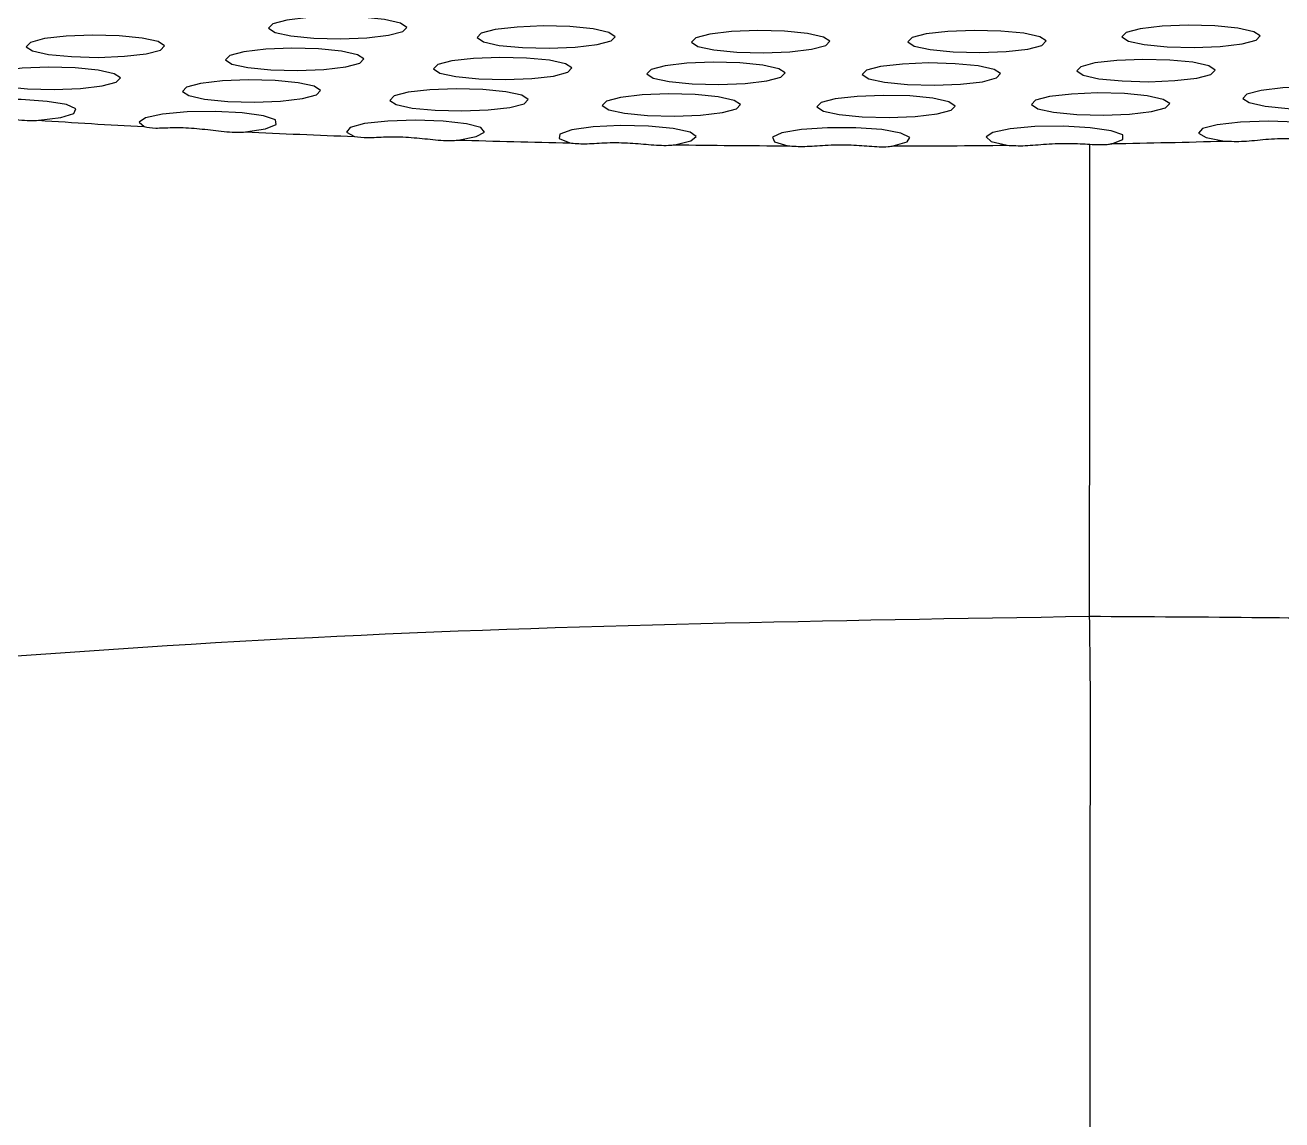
# Model space of a CAD drawing. Extents: x -51 to 27, y -13 to 136.
# Drawn here: x -12.605 to -11.516, y 57.856 to 58.805 of the extents above; entities that cross this region are included whole.
import ezdxf

# ---------------------------------------------------------------- set-up
doc = ezdxf.new("R2010")
doc.units = 0
doc.header["$MEASUREMENT"] = 0
doc.layers.add('GEOMETRY', color=2, linetype='Continuous', lineweight=25)

# ---------------------------------------------------------------- blocks, each defined once
blk = doc.blocks.new('2026 MONTERREY-BLOOM')
at = {"layer": 'GEOMETRY', "flags": 128}
for points in [[(-0.6966, -24.9051), (-0.7088, -24.9083), (-0.7124, -24.9121), (-0.7068, -24.9157), (-0.693, -24.9188), (-0.6731, -24.9207), (-0.6499, -24.9213), (-0.6272, -24.9204), (-0.6083, -24.9182), (-0.5961, -24.915), (-0.5925, -24.9113), (-0.598, -24.9076), (-0.6118, -24.9046), (-0.6318, -24.9026), (-0.6549, -24.902), (-0.6777, -24.9029), (-0.6966, -24.9051)], [(-0.5159, -24.9132), (-0.5281, -24.9164), (-0.5317, -24.9202), (-0.5262, -24.9238), (-0.5124, -24.9269), (-0.4924, -24.9288), (-0.4692, -24.9294), (-0.4465, -24.9285), (-0.4276, -24.9263), (-0.4154, -24.9231), (-0.4118, -24.9194), (-0.4173, -24.9157), (-0.4311, -24.9127), (-0.4511, -24.9107), (-0.4742, -24.9101), (-0.497, -24.911), (-0.5159, -24.9132)], [(-0.3299, -24.9172), (-0.3421, -24.9204), (-0.3457, -24.9241), (-0.3402, -24.9278), (-0.3264, -24.9308), (-0.3064, -24.9328), (-0.2833, -24.9334), (-0.2605, -24.9325), (-0.2416, -24.9303), (-0.2294, -24.9271), (-0.2258, -24.9233), (-0.2314, -24.9197), (-0.2452, -24.9166), (-0.2651, -24.9147), (-0.2883, -24.9141), (-0.311, -24.915), (-0.3299, -24.9172)], [(-0.1423, -24.917), (-0.1545, -24.9202), (-0.1581, -24.9239), (-0.1526, -24.9276), (-0.1388, -24.9306), (-0.1188, -24.9326), (-0.0957, -24.9332), (-0.073, -24.9323), (-0.0541, -24.9301), (-0.0419, -24.9269), (-0.0383, -24.9231), (-0.0438, -24.9195), (-0.0576, -24.9164), (-0.0776, -24.9145), (-0.1007, -24.9139), (-0.1234, -24.9148), (-0.1423, -24.917)], [(0.0432, -24.9126), (0.0311, -24.9158), (0.0274, -24.9196), (0.033, -24.9232), (0.0468, -24.9263), (0.0667, -24.9282), (0.0899, -24.9288), (0.1126, -24.9279), (0.1315, -24.9257), (0.1437, -24.9225), (0.1473, -24.9188), (0.1418, -24.9151), (0.128, -24.9121), (0.108, -24.9101), (0.0849, -24.9095), (0.0622, -24.9104), (0.0432, -24.9126)], [(-0.9067, -24.9211), (-0.9189, -24.9243), (-0.9225, -24.9281), (-0.917, -24.9317), (-0.9032, -24.9348), (-0.8832, -24.9367), (-0.8601, -24.9373), (-0.8373, -24.9364), (-0.8184, -24.9342), (-0.8062, -24.931), (-0.8026, -24.9273), (-0.8081, -24.9236), (-0.8219, -24.9206), (-0.8419, -24.9186), (-0.8651, -24.918), (-0.8878, -24.9189), (-0.9067, -24.9211)], [(-0.7338, -24.9325), (-0.746, -24.9357), (-0.7496, -24.9394), (-0.7441, -24.9431), (-0.7303, -24.9461), (-0.7103, -24.9481), (-0.6872, -24.9487), (-0.6644, -24.9478), (-0.6455, -24.9456), (-0.6334, -24.9424), (-0.6297, -24.9386), (-0.6353, -24.935), (-0.6491, -24.932), (-0.669, -24.93), (-0.6922, -24.9294), (-0.7149, -24.9303), (-0.7338, -24.9325)], [(-0.5536, -24.9404), (-0.5658, -24.9436), (-0.5694, -24.9473), (-0.5639, -24.951), (-0.5501, -24.954), (-0.5301, -24.956), (-0.5069, -24.9566), (-0.4842, -24.9557), (-0.4653, -24.9535), (-0.4531, -24.9503), (-0.4495, -24.9465), (-0.455, -24.9429), (-0.4688, -24.9398), (-0.4888, -24.9379), (-0.5119, -24.9373), (-0.5347, -24.9382), (-0.5536, -24.9404)], [(-0.9449, -24.949), (-0.9571, -24.9522), (-0.9607, -24.956), (-0.9552, -24.9596), (-0.9414, -24.9627), (-0.9214, -24.9646), (-0.8983, -24.9652), (-0.8755, -24.9643), (-0.8566, -24.9621), (-0.8444, -24.9589), (-0.8408, -24.9552), (-0.8463, -24.9515), (-0.8602, -24.9485), (-0.8801, -24.9465), (-0.9033, -24.9459), (-0.926, -24.9468), (-0.9449, -24.949)], [(-0.3686, -24.9447), (-0.3808, -24.9479), (-0.3844, -24.9516), (-0.3789, -24.9553), (-0.3651, -24.9583), (-0.3451, -24.9603), (-0.322, -24.9609), (-0.2993, -24.96), (-0.2804, -24.9578), (-0.2682, -24.9545), (-0.2646, -24.9508), (-0.2701, -24.9472), (-0.2839, -24.9441), (-0.3039, -24.9422), (-0.327, -24.9416), (-0.3497, -24.9425), (-0.3686, -24.9447)], [(-0.1819, -24.9453), (-0.194, -24.9485), (-0.1977, -24.9522), (-0.1921, -24.9559), (-0.1783, -24.9589), (-0.1584, -24.9609), (-0.1352, -24.9615), (-0.1125, -24.9606), (-0.0936, -24.9584), (-0.0814, -24.9551), (-0.0778, -24.9514), (-0.0833, -24.9478), (-0.0971, -24.9447), (-0.1171, -24.9428), (-0.1402, -24.9422), (-0.1629, -24.9431), (-0.1819, -24.9453)], [(0.004, -24.9422), (-0.0082, -24.9454), (-0.0118, -24.9491), (-0.0063, -24.9528), (0.0075, -24.9558), (0.0275, -24.9578), (0.0506, -24.9584), (0.0734, -24.9575), (0.0923, -24.9553), (0.1045, -24.9521), (0.1081, -24.9483), (0.1026, -24.9447), (0.0888, -24.9416), (0.0688, -24.9397), (0.0456, -24.9391), (0.0229, -24.94), (0.004, -24.9422)], [(-0.7713, -24.9599), (-0.7835, -24.9631), (-0.7871, -24.9668), (-0.7816, -24.9705), (-0.7678, -24.9735), (-0.7478, -24.9755), (-0.7247, -24.9761), (-0.702, -24.9752), (-0.6831, -24.973), (-0.6709, -24.9697), (-0.6673, -24.966), (-0.6728, -24.9624), (-0.6866, -24.9593), (-0.7066, -24.9574), (-0.7297, -24.9568), (-0.7524, -24.9577), (-0.7713, -24.9599)], [(-0.5914, -24.9676), (-0.6036, -24.9708), (-0.6072, -24.9746), (-0.6017, -24.9782), (-0.5879, -24.9813), (-0.5679, -24.9832), (-0.5448, -24.9838), (-0.522, -24.9829), (-0.5031, -24.9807), (-0.4909, -24.9775), (-0.4873, -24.9738), (-0.4928, -24.9701), (-0.5066, -24.9671), (-0.5266, -24.9651), (-0.5497, -24.9645), (-0.5725, -24.9654), (-0.5914, -24.9676)], [(-0.4073, -24.9721), (-0.4195, -24.9754), (-0.4231, -24.9791), (-0.4175, -24.9827), (-0.4037, -24.9858), (-0.3838, -24.9877), (-0.3606, -24.9883), (-0.3379, -24.9874), (-0.319, -24.9852), (-0.3068, -24.982), (-0.3032, -24.9783), (-0.3087, -24.9746), (-0.3225, -24.9716), (-0.3425, -24.9696), (-0.3656, -24.969), (-0.3884, -24.9699), (-0.4073, -24.9721)], [(-0.2212, -24.9734), (-0.2333, -24.9766), (-0.237, -24.9803), (-0.2314, -24.984), (-0.2176, -24.987), (-0.1977, -24.989), (-0.1745, -24.9895), (-0.1518, -24.9887), (-0.1329, -24.9864), (-0.1207, -24.9832), (-0.1171, -24.9795), (-0.1226, -24.9758), (-0.1364, -24.9728), (-0.1564, -24.9708), (-0.1795, -24.9703), (-0.2022, -24.9712), (-0.2212, -24.9734)], [(-0.0353, -24.9713), (-0.0475, -24.9745), (-0.0511, -24.9782), (-0.0456, -24.9819), (-0.0318, -24.9849), (-0.0118, -24.9869), (0.0113, -24.9875), (0.0341, -24.9866), (0.053, -24.9844), (0.0652, -24.9812), (0.0688, -24.9774), (0.0632, -24.9738), (0.0494, -24.9707), (0.0295, -24.9688), (0.0063, -24.9682), (-0.0164, -24.9691), (-0.0353, -24.9713)], [(0.148, -24.966), (0.1358, -24.9692), (0.1322, -24.9729), (0.1377, -24.9766), (0.1515, -24.9796), (0.1715, -24.9816), (0.1946, -24.9822), (0.2173, -24.9813), (0.2363, -24.9791), (0.2484, -24.9758), (0.2521, -24.9721), (0.2465, -24.9685), (0.2327, -24.9654), (0.2128, -24.9635), (0.1896, -24.9629), (0.1669, -24.9638), (0.148, -24.966)], [(-0.9117, -24.9919), (-0.8925, -24.9895), (-0.8811, -24.986), (-0.8794, -24.982), (-0.8876, -24.9783), (-0.9043, -24.9755), (-0.9268, -24.9739), (-0.9514, -24.9739), (-0.9738, -24.9755), (-0.9904, -24.9784), (-0.9984, -24.9821), (-0.9964, -24.9861)], [(-0.7325, -25.0019), (-0.715, -24.9992), (-0.7057, -24.9955), (-0.7064, -24.9916), (-0.7168, -24.988), (-0.7353, -24.9854), (-0.7587, -24.9842), (-0.7831, -24.9846), (-0.8044, -24.9865), (-0.8191, -24.9897), (-0.8247, -24.9935), (-0.8203, -24.9974)], [(-0.5481, -25.009), (-0.5323, -25.006), (-0.5253, -25.0022), (-0.5283, -24.9982), (-0.5409, -24.9949), (-0.5609, -24.9926), (-0.5849, -24.9917), (-0.609, -24.9925), (-0.6291, -24.9948), (-0.6417, -24.9982), (-0.6449, -25.0021), (-0.638, -25.0059)], [(-0.3603, -25.0131), (-0.3463, -25.0098), (-0.3416, -25.0059), (-0.347, -25.0021), (-0.3616, -24.9989), (-0.3829, -24.9969), (-0.4074, -24.9965), (-0.4309, -24.9977), (-0.4495, -25.0003), (-0.4599, -25.0038), (-0.4606, -25.0078), (-0.4513, -25.0115)], [(-0.1708, -25.0141), (-0.1588, -25.0107), (-0.1564, -25.0067), (-0.1642, -25.003), (-0.1807, -25), (-0.2032, -24.9984), (-0.2279, -24.9984), (-0.2505, -24.9999), (-0.2674, -25.0028), (-0.2756, -25.0066), (-0.2737, -25.0105), (-0.2621, -25.014)], [(0.0185, -25.0122), (0.0283, -25.0085), (0.0283, -25.0046), (0.0182, -25.0009), (0, -24.9983), (-0.0234, -24.997), (-0.048, -24.9974), (-0.0696, -24.9993), (-0.0846, -25.0024), (-0.0904, -25.0063), (-0.086, -25.0102), (-0.0722, -25.0135)], [(0.2056, -25.0072), (0.2132, -25.0034), (0.2107, -24.9995), (0.1985, -24.996), (0.1787, -24.9936), (0.1546, -24.9927), (0.1303, -24.9935), (0.11, -24.9958), (0.0971, -24.9991), (0.0937, -25.0031), (0.1005, -25.0069), (0.1163, -25.01)]]:
    blk.add_lwpolyline(points, dxfattribs=at)
at = {"layer": 'GEOMETRY'}
for centre, radius, start, end in [((-0.2784, -15.2139), 9.7985, 266.2942, 266.82954), ((-0.2296, -14.2676), 10.7461, 267.31748, 267.82221), ((-0.2061, -13.5869), 11.4272, 268.28464, 268.77042), ((-0.1992, -13.218), 11.7962, 269.21754, 269.69441), ((-0.1987, -13.1863), 11.8279, 270.13525, 270.61252), ((-0.1938, -13.4941), 11.52, 271.05564, 271.54263)]:
    blk.add_arc(centre, radius, start, end, dxfattribs=at)
for points, knots in [([(-36.6427, -38.9849), (-36.6428, -38.748), (-36.6429, -38.2513), (-36.6431, -37.4958), (-36.643, -36.7174), (-36.6423, -35.9379), (-36.6409, -35.1552), (-36.6388, -34.37), (-36.6343, -33.1243), (-36.6247, -31.4274), (-36.6007, -28.7277), (-36.5557, -25.4875), (-36.48, -22.0033), (-36.3837, -18.8258), (-36.2694, -15.9518), (-36.1467, -13.5568), (-36.0218, -11.6425), (-35.9083, -10.2086), (-35.8038, -9.1111), (-35.7174, -8.3466), (-35.6715, -7.9173), (-35.5982, -7.4928), (-35.4908, -7.0801), (-35.3398, -6.6435), (-35.1358, -6.1898), (-34.8703, -5.7277), (-34.5603, -5.2943), (-34.2088, -4.8937), (-33.8193, -4.53), (-33.3956, -4.2066), (-32.942, -3.9269), (-32.4916, -3.7075), (-32.0535, -3.5411), (-31.634, -3.4198), (-31.1992, -3.3309), (-30.7502, -3.28), (-30.3002, -3.2288), (-29.6557, -3.1612), (-28.8172, -3.0818), (-27.5048, -2.9746), (-25.9207, -2.8687), (-23.9532, -2.7617), (-21.8759, -2.6679), (-19.6786, -2.5868), (-17.2507, -2.5139), (-14.59, -2.4519), (-11.7055, -2.4029), (-8.8195, -2.3695), (-5.9364, -2.3497), (-3.0548, -2.3416), (-0.5983, -2.3393), (1.4461, -2.34), (3.0915, -2.3423), (4.7536, -2.3465), (6.4156, -2.3534), (8.0545, -2.3645), (10.4077, -2.3864), (13.4813, -2.429), (16.9743, -2.5047), (20.1483, -2.6009), (23.0112, -2.7146), (25.3952, -2.8364), (27.3074, -2.9606), (28.7412, -3.0736), (29.84, -3.1777), (30.6063, -3.2639), (31.0378, -3.31), (31.4634, -3.3805), (31.8765, -3.4857), (32.3137, -3.6341), (32.7687, -3.8357), (33.2323, -4.0987), (33.6676, -4.4064), (34.0701, -4.7558), (34.436, -5.1433), (34.7616, -5.5651), (35.0437, -6.0171), (35.2785, -6.4922), (35.464, -6.9855), (35.6016, -7.491), (35.6829, -8.0099), (35.7387, -8.5338), (35.8146, -9.2299), (35.8967, -10.0974), (36.0051, -11.4079), (36.112, -12.9931), (36.2405, -15.3392), (36.3619, -18.1726), (36.4654, -21.4568), (36.5399, -24.7062), (36.5915, -27.9302), (36.6206, -30.8028), (36.6357, -33.3227), (36.6407, -34.9225), (36.6423, -35.9634), (36.6428, -36.4441), (36.643, -36.9237), (36.6431, -37.4023), (36.643, -37.8963), (36.6429, -38.4238), (36.6428, -38.792), (36.6428, -38.9849)], [0, 0, 0, 0, 0.005138, 0.010771, 0.016381, 0.022015, 0.027673, 0.03335, 0.039042, 0.054682, 0.070145, 0.097582, 0.124946, 0.145709, 0.16651, 0.187309, 0.197707, 0.208103, 0.218498, 0.221609, 0.224784, 0.227857, 0.230942, 0.234019, 0.237865, 0.24171, 0.245555, 0.249401, 0.253246, 0.257092, 0.260938, 0.264783, 0.267936, 0.271088, 0.274241, 0.277546, 0.280882, 0.284062, 0.291597, 0.299143, 0.312612, 0.326021, 0.341866, 0.357701, 0.373696, 0.394533, 0.415407, 0.436247, 0.457116, 0.477921, 0.498728, 0.51038, 0.52225, 0.534405, 0.54642, 0.558287, 0.569942, 0.597446, 0.624936, 0.645697, 0.666299, 0.687058, 0.697455, 0.707849, 0.718242, 0.721382, 0.724571, 0.72765, 0.730727, 0.733804, 0.737651, 0.741498, 0.745344, 0.74919, 0.753036, 0.756881, 0.760725, 0.76457, 0.768352, 0.772136, 0.775907, 0.779727, 0.783559, 0.79109, 0.798621, 0.812071, 0.825537, 0.849567, 0.873561, 0.896782, 0.920041, 0.943476, 0.95907, 0.97468, 0.978164, 0.981639, 0.985104, 0.988563, 0.992016, 0.995816, 1, 1, 1, 1]), ([(-0.9964, -24.9861), (-0.994, -24.9866), (-0.9892, -24.9878), (-0.9752, -24.9869), (-0.9577, -24.9877), (-0.9382, -24.9904), (-0.9227, -24.9924), (-0.9142, -24.992), (-0.9117, -24.9919)], [0, 0, 0, 0, 0.182916, 0.36517, 0.55816, 0.734993, 0.920261, 1, 1, 1, 1]), ([(-0.8203, -24.9974), (-0.8173, -24.998), (-0.8113, -24.999), (-0.7959, -24.9979), (-0.7775, -24.9985), (-0.7578, -25.0008), (-0.7428, -25.0026), (-0.7348, -25.0021), (-0.7325, -25.0019)], [0, 0, 0, 0, 0.183751, 0.366846, 0.560428, 0.738044, 0.92435, 1, 1, 1, 1]), ([(-0.638, -25.0059), (-0.6344, -25.0064), (-0.6272, -25.0073), (-0.6106, -25.006), (-0.5916, -25.0063), (-0.5719, -25.0084), (-0.5575, -25.0098), (-0.5502, -25.0092), (-0.5481, -25.009)], [0, 0, 0, 0, 0.1846, 0.368553, 0.562739, 0.741158, 0.928515, 1, 1, 1, 1]), ([(-0.4513, -25.0115), (-0.4472, -25.0119), (-0.4389, -25.0127), (-0.4213, -25.0111), (-0.4018, -25.0112), (-0.3823, -25.0129), (-0.3687, -25.014), (-0.362, -25.0133), (-0.3603, -25.0131)], [0, 0, 0, 0, 0.185457, 0.370273, 0.56507, 0.744304, 0.932714, 1, 1, 1, 1]), ([(-0.2621, -25.014), (-0.2575, -25.0143), (-0.2483, -25.015), (-0.2297, -25.0132), (-0.21, -25.0129), (-0.1909, -25.0143), (-0.1782, -25.0152), (-0.1723, -25.0143), (-0.1708, -25.0141)], [0, 0, 0, 0, 0.186311, 0.371989, 0.567399, 0.747451, 0.936906, 1, 1, 1, 1]), ([(-0.0722, -25.0135), (-0.0672, -25.0138), (-0.0571, -25.0143), (-0.0379, -25.0122), (-0.0181, -25.0116), (0.0003, -25.0127), (0.012, -25.0133), (0.0172, -25.0124), (0.0185, -25.0122)], [0, 0, 0, 0, 0.187155, 0.373684, 0.569701, 0.750567, 0.941048, 1, 1, 1, 1]), ([(-0.0006, -25.4219), (-0.0006, -25.3385), (-0.0005, -25.2022), (-0.0005, -25.0656), (-0.0005, -25.0127)], [0, 0, 0, 0, 0.6127387, 1, 1, 1, 1]), ([(0.1163, -25.01), (0.1218, -25.0101), (0.1327, -25.0105), (0.1523, -25.0081), (0.172, -25.0073), (0.1895, -25.0081), (0.2001, -25.0084), (0.2046, -25.0074), (0.2056, -25.0072)], [0, 0, 0, 0, 0.187979, 0.37534, 0.571953, 0.75362, 0.945098, 1, 1, 1, 1]), ([(-6.4167, -27.2007), (-6.2223, -27.0881), (-5.8335, -26.8628), (-5.2282, -26.5654), (-4.6089, -26.2988), (-3.9759, -26.0668), (-3.3312, -25.8691), (-2.6769, -25.7067), (-2.0147, -25.5796), (-1.3466, -25.4893), (-0.6746, -25.4325), (-0.2253, -25.4255), (-0.0006, -25.4219)], [0, 0, 0, 0, 0.1, 0.2, 0.3, 0.4, 0.5, 0.6, 0.7, 0.8, 0.9, 1, 1, 1, 1]), ([(-0.0006, -25.4219), (0.0494, -25.4222), (0.1386, -25.4226), (0.2712, -25.4246), (0.3843, -25.4277), (0.4788, -25.4311), (0.5595, -25.4344), (0.6483, -25.4387), (0.7547, -25.4446), (0.8632, -25.4517), (0.9595, -25.4588), (1.0565, -25.4667), (1.1664, -25.4764), (1.3014, -25.4899), (1.449, -25.5062), (1.6031, -25.5252), (1.7971, -25.5516), (2.0308, -25.5876), (2.3129, -25.6374), (2.5934, -25.6939), (2.8639, -25.7542), (3.0339, -25.7971), (3.1147, -25.8175)], [0, 0, 0, 0, 0.0476434, 0.0849367, 0.1263722, 0.1554296, 0.1750722, 0.2033009, 0.2401157, 0.2766046, 0.3069134, 0.3321732, 0.3692993, 0.4120796, 0.4614148, 0.5107378, 0.560017, 0.6480144, 0.7360116, 0.8329105, 0.9206543, 1, 1, 1, 1]), ([(0, -25.8996), (0, -25.8616), (-0.0001, -25.7939), (-0.0002, -25.6983), (-0.0002, -25.6085), (0.0005, -25.517), (-0.0002, -25.4534), (-0.0006, -25.4219)], [0, 0, 0, 0, 0.238597, 0.425777, 0.600059, 0.802171, 1, 1, 1, 1])]:
    blk.add_open_spline(points, degree=3, knots=knots, dxfattribs=at)

msp = doc.modelspace()

# ---------------------------------------------------------------- block references
msp.add_blockref('2026 MONTERREY-BLOOM', (-11.682, 83.7145))

doc.saveas('drawing.dxf')
